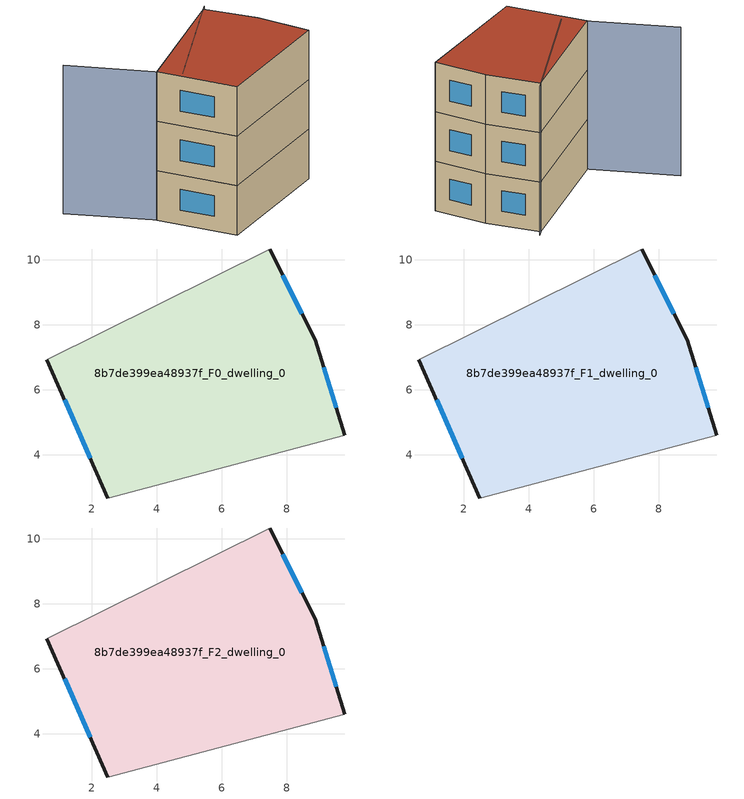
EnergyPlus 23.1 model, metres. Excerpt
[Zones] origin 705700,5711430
8b7de399ea48937f_F0_dwelling_0
 floor ground (EU_floor_Construction): 7.47,10.33 8.86,7.54 9.78,4.6 2.49,2.67 0.61,6.92 z0
 wall outside (EU_wall_Construction): 9.78,4.6 8.86,7.54 7.47,10.33 / 0.61,6.92 2.49,2.67 z0:3
 wall adiabatic (EU_wall_Construction): 7.47,10.33 0.61,6.92 / 2.49,2.67 9.78,4.6 z0:3
 window (EU_Window_Construction): 8.46,8.34 7.87,9.52 / 9.51,5.45 9.13,6.69 / 1.16,5.69 1.95,3.9 z0.87:2.13
8b7de399ea48937f_F1_dwelling_0
 floor to 8b7de399ea48937f_F0_dwelling_0 (EU_floor_Construction): 7.47,10.33 8.86,7.54 9.78,4.6 2.49,2.67 0.61,6.92 z3
 wall outside (EU_wall_Construction): 9.78,4.6 8.86,7.54 7.47,10.33 / 0.61,6.92 2.49,2.67 z3:6
 wall adiabatic (EU_wall_Construction): 7.47,10.33 0.61,6.92 / 2.49,2.67 9.78,4.6 z3:6
 window (EU_Window_Construction): 8.46,8.34 7.87,9.52 / 9.51,5.45 9.13,6.69 / 1.16,5.69 1.95,3.9 z3.87:5.13
8b7de399ea48937f_F2_dwelling_0
 floor to 8b7de399ea48937f_F1_dwelling_0 (EU_floor_Construction): 7.47,10.33 8.86,7.54 9.78,4.6 2.49,2.67 0.61,6.92 z6
 wall outside (EU_wall_Construction): 9.78,4.6 8.86,7.54 7.47,10.33 / 0.61,6.92 2.49,2.67 z6:9
 wall adiabatic (EU_wall_Construction): 7.47,10.33 0.61,6.92 / 2.49,2.67 9.78,4.6 z6:9
 window (EU_Window_Construction): 8.46,8.34 7.87,9.52 / 9.51,5.45 9.13,6.69 / 1.16,5.69 1.95,3.9 z6.87:8.13
 roof outside (EU_roof_Construction): 9.78,4.6 8.86,7.54 7.47,10.33 0.61,6.92 2.49,2.67 z9
shading: 7.76,10.55 1.45,5.81 / 1.45,5.81 -2.44,10.98 z0:9
[Building]
EU S2 Campaign: North Axis=0; Terrain=City; Solar Distribution=FullExterior
[Site:Location]
London: Latitude=51.5; Longitude=-0.5; Time Zone=0; Elevation=25
[SizingPeriod:WeatherFileDays]
AnnualSizingPeriod: Begin Month=1; Begin Day of Month=1; End Month=12; End Day of Month=31; Day of Week for Start Day=Monday; Use Weather File Daylight Saving Period=No; Use Weather File Rain and Snow Indicators=No
[MATERIAL]
EU_InternalMass_Material: Roughness=MediumRough; Thickness=0.1; Conductivity=1; Density=1800; Specific Heat=900; Thermal Absorptance=0.9; Solar Absorptance=0.7; Visible Absorptance=0.7
[MATERIAL:NOMASS] Roughness=MediumRough; Thermal Absorptance=0.9; Solar Absorptance=0.7; Visible Absorptance=0.7
Name | Thermal Resistance
EU_wall_NoMass | 0.724719
EU_roof_NoMass | 2.98947
EU_floor_NoMass | 2.39157
[WINDOWMATERIAL:SIMPLEGLAZINGSYSTEM]
EU_Window_SimpleGlazing: UFactor=2.63425; Solar Heat Gain Coefficient=0.76; Visible Transmittance=0.76
[CONSTRUCTION]
EU_wall_Construction: EU_wall_NoMass
EU_roof_Construction: EU_roof_NoMass
EU_floor_Construction: EU_floor_NoMass
EU_Window_Construction: EU_Window_SimpleGlazing
EU_InternalMass_Construction: EU_InternalMass_Material
[ZONE] Type=1; Multiplier=1; Ceiling Height=autocalculate; Floor Area=autocalculate; Part of Total Floor Area=Yes
Name | Volume
8b7de399ea48937f_F0_dwelling_0 | 125.007
8b7de399ea48937f_F1_dwelling_0; 8b7de399ea48937f_F2_dwelling_0 | 125.008
[INTERNALMASS] Construction=EU_InternalMass_Construction; Surface Area=41.6692
Name | Zone or ZoneList
8b7de399ea48937f_F0_dwelling_0_EU_InternalMass | 8b7de399ea48937f_F0_dwelling_0
8b7de399ea48937f_F1_dwelling_0_EU_InternalMass | 8b7de399ea48937f_F1_dwelling_0
8b7de399ea48937f_F2_dwelling_0_EU_InternalMass | 8b7de399ea48937f_F2_dwelling_0
[OTHEREQUIPMENT] Fuel Type=Electricity; Design Level Calculation Method=Watts/Area; Power per Zone Floor Area=1; Fraction Latent=0; Fraction Radiant=0; Fraction Lost=0; Carbon Dioxide Generation Rate=0; EndUse Subcategory=EU_Step8_InternalGains
Name | Zone or ZoneList or Space or SpaceList | Schedule
EU_Step8_InternalGain_8b7de399ea48937f_F0_dwelling_0_f000 | 8b7de399ea48937f_F0_dwelling_0 | EU_Step8_GainSchedule_8b7de399ea48937f_F0_dwelling_0_f000
EU_Step8_InternalGain_8b7de399ea48937f_F1_dwelling_0_f000 | 8b7de399ea48937f_F1_dwelling_0 | EU_Step8_GainSchedule_8b7de399ea48937f_F1_dwelling_0_f000
EU_Step8_InternalGain_8b7de399ea48937f_F2_dwelling_0_f000 | 8b7de399ea48937f_F2_dwelling_0 | EU_Step8_GainSchedule_8b7de399ea48937f_F2_dwelling_0_f000
[ZONEVENTILATION:DESIGNFLOWRATE] Schedule=EU_AlwaysOn; Design Flow Rate Calculation Method=AirChanges/Hour; Air Changes per Hour=0.418135; Ventilation Type=Natural; Fan Pressure Rise=0; Fan Total Efficiency=1; Constant Term Coefficient=1; Temperature Term Coefficient=0; Velocity Term Coefficient=0; Velocity Squared Term Coefficient=0; Minimum Indoor Temperature=-100; Maximum Indoor Temperature=100; Delta Temperature=-100; Minimum Outdoor Temperature=-100; Maximum Outdoor Temperature=100; Maximum Wind Speed=40
Name | Zone or ZoneList or Space or SpaceList
EU_ConstantAir_8b7de399ea48937f_F0_dwelling_0 | 8b7de399ea48937f_F0_dwelling_0
EU_ConstantAir_8b7de399ea48937f_F1_dwelling_0 | 8b7de399ea48937f_F1_dwelling_0
EU_ConstantAir_8b7de399ea48937f_F2_dwelling_0 | 8b7de399ea48937f_F2_dwelling_0
[HVACTEMPLATE:THERMOSTAT] Constant Heating Setpoint=20; Constant Cooling Setpoint=50
EU_HeatOnly_8b7de399ea48937f_F0_dwelling_0; EU_HeatOnly_8b7de399ea48937f_F1_dwelling_0; EU_HeatOnly_8b7de399ea48937f_F2_dwelling_0
[HVACTEMPLATE:ZONE:IDEALLOADSAIRSYSTEM] System Availability Schedule=EU_AlwaysOn; Maximum Heating Supply Air Temperature=50; Minimum Cooling Supply Air Temperature=13; Maximum Heating Supply Air Humidity Ratio=0.0156; Minimum Cooling Supply Air Humidity Ratio=0.0077; Heating Limit=NoLimit; Cooling Limit=NoLimit; Heating Availability Schedule=EU_AlwaysOn; Cooling Availability Schedule=EU_CoolingOff; Dehumidification Control Type=ConstantSensibleHeatRatio; Cooling Sensible Heat Ratio=0.7; Dehumidification Setpoint=60; Humidification Control Type=None; Humidification Setpoint=30; Outdoor Air Method=None; Outdoor Air Flow Rate per Person=0.00944; Outdoor Air Flow Rate per Zone Floor Area=0; Outdoor Air Flow Rate per Zone=0; Demand Controlled Ventilation Type=None; Outdoor Air Economizer Type=NoEconomizer; Heat Recovery Type=None; Sensible Heat Recovery Effectiveness=0.7; Latent Heat Recovery Effectiveness=0.65
Name | Template Thermostat
8b7de399ea48937f_F0_dwelling_0 | EU_HeatOnly_8b7de399ea48937f_F0_dwelling_0
8b7de399ea48937f_F1_dwelling_0 | EU_HeatOnly_8b7de399ea48937f_F1_dwelling_0
8b7de399ea48937f_F2_dwelling_0 | EU_HeatOnly_8b7de399ea48937f_F2_dwelling_0
[SIZING:ZONE] Zone Cooling Design Supply Air Temperature Input Method=SupplyAirTemperature; Zone Cooling Design Supply Air Temperature=13; Zone Heating Design Supply Air Temperature Input Method=SupplyAirTemperature; Zone Heating Design Supply Air Temperature=50; Zone Cooling Design Supply Air Humidity Ratio=0.008; Zone Heating Design Supply Air Humidity Ratio=0.008; Cooling Design Air Flow Method=DesignDay; Cooling Design Air Flow Rate=0; Cooling Minimum Air Flow per Zone Floor Area=0.000762; Cooling Minimum Air Flow=0; Cooling Minimum Air Flow Fraction=0.2; Heating Design Air Flow Method=DesignDay; Heating Design Air Flow Rate=0; Heating Maximum Air Flow per Zone Floor Area=0.002032; Heating Maximum Air Flow=0.141576; Heating Maximum Air Flow Fraction=0.3; Account for Dedicated Outdoor Air System=No; Dedicated Outdoor Air System Control Strategy=NeutralSupplyAir; Dedicated Outdoor Air Low Setpoint Temperature for Design=autosize; Dedicated Outdoor Air High Setpoint Temperature for Design=autosize; Zone Load Sizing Method=Sensible Load Only No Latent Load; Zone Latent Cooling Design Supply Air Humidity Ratio Input Method=HumidityRatioDifference; Zone Cooling Design Supply Air Humidity Ratio Difference=0.005; Zone Latent Heating Design Supply Air Humidity Ratio Input Method=HumidityRatioDifference; Zone Humidification Design Supply Air Humidity Ratio Difference=0.005
8b7de399ea48937f_F0_dwelling_0; 8b7de399ea48937f_F1_dwelling_0; 8b7de399ea48937f_F2_dwelling_0
[SCHEDULE:CONSTANT]
Name | Hourly Value
EU_AlwaysOn | 1
EU_CoolingOff | 0
[SCHEDULE:FILE] Column Number=1; Rows to Skip at Top=0; Number of Hours of Data=8760; Column Separator=Comma; Interpolate to Timestep=No; Minutes per Item=60; Adjust Schedule for Daylight Savings=Yes
Name | File
EU_Step8_GainSchedule_8b7de399ea48937f_F0_dwelling_0_f000 | ../../schedules/8b7de399ea48937f/8b7de399ea48937f_F0_dwelling_0_f000_gain.csv
EU_Step8_GainSchedule_8b7de399ea48937f_F1_dwelling_0_f000 | ../../schedules/8b7de399ea48937f/8b7de399ea48937f_F1_dwelling_0_f000_gain.csv
EU_Step8_GainSchedule_8b7de399ea48937f_F2_dwelling_0_f000 | ../../schedules/8b7de399ea48937f/8b7de399ea48937f_F2_dwelling_0_f000_gain.csv
